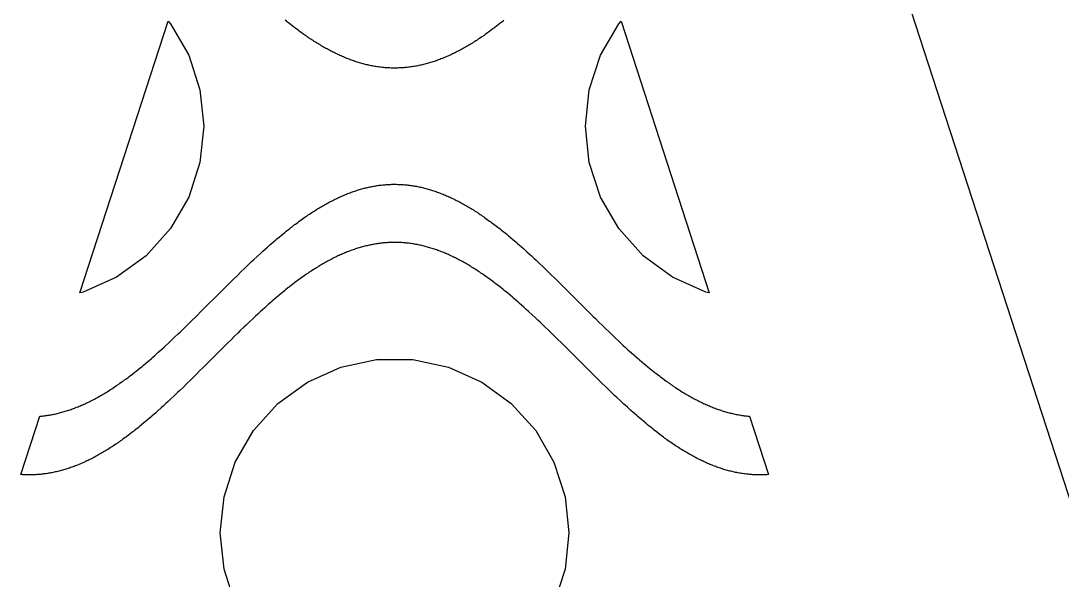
# Model space of a CAD drawing. Header units: metres. Extents: x -75 to 75, y 0 to 231.
# Drawn here: x -16.08 to 28.71, y 137.97 to 162.03 of the extents above; entities that cross this region are included whole.
import ezdxf

# ---------------------------------------------------------------- set-up
doc = ezdxf.new("R2010")
doc.units = ezdxf.units.M

msp = doc.modelspace()

# ---------------------------------------------------------------- linework, layer by layer
for p, q in [((75, 0), (0, 230.826)), ((-13.5352, 150.336), (-9.73944, 162.019)), ((-9.73944, 162.019), (-9.64027, 161.908)), ((-9.64027, 161.908), (-8.85635, 160.551)), ((-4.65569, 162.015), (-4.70566, 162.056)), ((-4.60564, 161.975), (-4.65569, 162.015)), ((-4.50569, 161.896), (-4.60564, 161.975)), ((-4.40567, 161.819), (-4.50569, 161.896)), ((-4.3557, 161.78), (-4.40567, 161.819)), ((-4.30565, 161.742), (-4.3557, 161.78)), ((-4.25568, 161.704), (-4.30565, 161.742)), ((-4.15565, 161.63), (-4.25568, 161.704)), ((4.24423, 161.696), (4.14429, 161.621)), ((4.29428, 161.733), (4.24423, 161.696)), ((4.39423, 161.81), (4.29428, 161.733)), ((4.44427, 161.848), (4.39423, 161.81)), ((4.5443, 161.927), (4.44427, 161.848)), ((4.59427, 161.966), (4.5443, 161.927)), ((4.69429, 162.046), (4.59427, 161.966)), ((8.85635, 160.551), (9.64027, 161.908)), ((9.64027, 161.908), (9.73944, 162.019)), ((9.73944, 162.019), (13.5352, 150.336)), ((-4.10568, 161.593), (-4.15565, 161.63)), ((-4.05563, 161.557), (-4.10568, 161.593)), ((-4.00566, 161.521), (-4.05563, 161.557)), ((-3.95569, 161.485), (-4.00566, 161.521)), ((-3.90564, 161.449), (-3.95569, 161.485)), ((-3.85567, 161.414), (-3.90564, 161.449)), ((-3.80569, 161.38), (-3.85567, 161.414)), ((-3.75565, 161.345), (-3.80569, 161.38)), ((-3.70567, 161.311), (-3.75565, 161.345)), ((-3.65562, 161.278), (-3.70567, 161.311)), ((-3.60565, 161.245), (-3.65562, 161.278)), ((-3.55568, 161.212), (-3.60565, 161.245)), ((3.64426, 161.27), (3.59428, 161.237)), ((3.74428, 161.338), (3.64426, 161.27)), ((3.8443, 161.406), (3.74428, 161.338)), ((3.89427, 161.441), (3.8443, 161.406)), ((3.99429, 161.512), (3.89427, 161.441)), ((4.04427, 161.548), (3.99429, 161.512)), ((4.09424, 161.585), (4.04427, 161.548)), ((4.14429, 161.621), (4.09424, 161.585)), ((-3.50563, 161.179), (-3.55568, 161.212)), ((-3.45566, 161.147), (-3.50563, 161.179)), ((-3.40569, 161.116), (-3.45566, 161.147)), ((-3.35564, 161.084), (-3.40569, 161.116)), ((-3.30566, 161.054), (-3.35564, 161.084)), ((-3.25569, 161.023), (-3.30566, 161.054)), ((-3.20564, 160.993), (-3.25569, 161.023)), ((-3.15567, 160.963), (-3.20564, 160.993)), ((-3.1057, 160.934), (-3.15567, 160.963)), ((-3.05565, 160.905), (-3.1057, 160.934)), ((-3.00568, 160.877), (-3.05565, 160.905)), ((-2.95563, 160.848), (-3.00568, 160.877)), ((-2.90565, 160.821), (-2.95563, 160.848)), ((-2.85568, 160.794), (-2.90565, 160.821)), ((-2.80563, 160.767), (-2.85568, 160.794)), ((2.89429, 160.815), (2.84424, 160.787)), ((2.94426, 160.842), (2.89429, 160.815)), ((2.99423, 160.87), (2.94426, 160.842)), ((3.04428, 160.898), (2.99423, 160.87)), ((3.09425, 160.927), (3.04428, 160.898)), ((3.14423, 160.956), (3.09425, 160.927)), ((3.19427, 160.986), (3.14423, 160.956)), ((3.24425, 161.016), (3.19427, 160.986)), ((3.2943, 161.046), (3.24425, 161.016)), ((3.34427, 161.077), (3.2943, 161.046)), ((3.39424, 161.108), (3.34427, 161.077)), ((3.44429, 161.14), (3.39424, 161.108)), ((3.49426, 161.172), (3.44429, 161.14)), ((3.54424, 161.204), (3.49426, 161.172)), ((3.59428, 161.237), (3.54424, 161.204)), ((-8.85635, 160.551), (-8.37181, 159.059)), ((-2.75566, 160.74), (-2.80563, 160.767)), ((-2.70569, 160.714), (-2.75566, 160.74)), ((-2.65564, 160.689), (-2.70569, 160.714)), ((-2.60567, 160.664), (-2.65564, 160.689)), ((-2.55569, 160.639), (-2.60567, 160.664)), ((-2.50565, 160.615), (-2.55569, 160.639)), ((-2.45567, 160.591), (-2.50565, 160.615)), ((-2.40562, 160.568), (-2.45567, 160.591)), ((-2.35565, 160.545), (-2.40562, 160.568)), ((-2.30568, 160.522), (-2.35565, 160.545)), ((-2.25563, 160.5), (-2.30568, 160.522)), ((-2.20566, 160.479), (-2.25563, 160.5)), ((-2.15569, 160.458), (-2.20566, 160.479)), ((-2.10564, 160.437), (-2.15569, 160.458)), ((-2.05566, 160.417), (-2.10564, 160.437)), ((-2.00569, 160.397), (-2.05566, 160.417)), ((-1.95564, 160.378), (-2.00569, 160.397)), ((-1.90567, 160.359), (-1.95564, 160.378)), ((-1.8557, 160.34), (-1.90567, 160.359)), ((1.89423, 160.355), (1.84425, 160.336)), ((1.94427, 160.373), (1.89423, 160.355)), ((1.99425, 160.392), (1.94427, 160.373)), ((2.0443, 160.412), (1.99425, 160.392)), ((2.09427, 160.432), (2.0443, 160.412)), ((2.14424, 160.453), (2.09427, 160.432)), ((2.19429, 160.474), (2.14424, 160.453)), ((2.24426, 160.495), (2.19429, 160.474)), ((2.29424, 160.517), (2.24426, 160.495)), ((2.34428, 160.54), (2.29424, 160.517)), ((2.39426, 160.562), (2.34428, 160.54)), ((2.44423, 160.586), (2.39426, 160.562)), ((2.49428, 160.609), (2.44423, 160.586)), ((2.54425, 160.633), (2.49428, 160.609)), ((2.5943, 160.658), (2.54425, 160.633)), ((2.64427, 160.683), (2.5943, 160.658)), ((2.69424, 160.708), (2.64427, 160.683)), ((2.74429, 160.734), (2.69424, 160.708)), ((2.79427, 160.761), (2.74429, 160.734)), ((2.84424, 160.787), (2.79427, 160.761)), ((8.37181, 159.059), (8.85635, 160.551)), ((-1.80565, 160.322), (-1.8557, 160.34)), ((-1.75568, 160.305), (-1.80565, 160.322)), ((-1.70563, 160.288), (-1.75568, 160.305)), ((-1.65565, 160.272), (-1.70563, 160.288)), ((-1.60568, 160.256), (-1.65565, 160.272)), ((-1.55563, 160.24), (-1.60568, 160.256)), ((-1.50566, 160.225), (-1.55563, 160.24)), ((-1.45569, 160.21), (-1.50566, 160.225)), ((-1.40564, 160.196), (-1.45569, 160.21)), ((-1.35567, 160.183), (-1.40564, 160.196)), ((-1.30569, 160.17), (-1.35567, 160.183)), ((-1.25565, 160.157), (-1.30569, 160.17)), ((-1.20567, 160.145), (-1.25565, 160.157)), ((-1.15562, 160.133), (-1.20567, 160.145)), ((-1.10565, 160.122), (-1.15562, 160.133)), ((-1.05568, 160.111), (-1.10565, 160.122)), ((-1.00563, 160.101), (-1.05568, 160.111)), ((-0.955658, 160.091), (-1.00563, 160.101)), ((-0.905685, 160.082), (-0.955658, 160.091)), ((-0.855637, 160.073), (-0.905685, 160.082)), ((-0.805664, 160.065), (-0.855637, 160.073)), ((-0.755692, 160.057), (-0.805664, 160.065)), ((-0.705643, 160.05), (-0.755692, 160.057)), ((-0.65567, 160.043), (-0.705643, 160.05)), ((-0.605698, 160.037), (-0.65567, 160.043)), ((-0.555649, 160.031), (-0.605698, 160.037)), ((-0.505676, 160.025), (-0.555649, 160.031)), ((-0.455627, 160.021), (-0.505676, 160.025)), ((-0.405655, 160.016), (-0.455627, 160.021)), ((-0.355682, 160.013), (-0.405655, 160.016)), ((-0.305634, 160.009), (-0.355682, 160.013)), ((-0.255661, 160.006), (-0.305634, 160.009)), ((-0.205688, 160.004), (-0.255661, 160.006)), ((-0.15564, 160.002), (-0.205688, 160.004)), ((-0.105667, 160.001), (-0.15564, 160.002)), ((-0.055695, 160), (-0.105667, 160.001)), ((-0.005646, 160), (-0.055695, 160)), ((0.04425, 160), (-0.005646, 160)), ((0.094299, 160.001), (0.04425, 160)), ((0.144272, 160.002), (0.094299, 160.001)), ((0.194244, 160.004), (0.144272, 160.002)), ((0.244293, 160.006), (0.194244, 160.004)), ((0.294266, 160.009), (0.244293, 160.006)), ((0.344238, 160.012), (0.294266, 160.009)), ((0.394287, 160.015), (0.344238, 160.012)), ((0.44426, 160.02), (0.394287, 160.015)), ((0.494232, 160.024), (0.44426, 160.02)), ((0.544281, 160.03), (0.494232, 160.024)), ((0.594254, 160.035), (0.544281, 160.03)), ((0.644226, 160.041), (0.594254, 160.035)), ((0.694275, 160.048), (0.644226, 160.041)), ((0.744247, 160.055), (0.694275, 160.048)), ((0.794296, 160.063), (0.744247, 160.055)), ((0.844269, 160.071), (0.794296, 160.063)), ((0.894241, 160.08), (0.844269, 160.071)), ((0.94429, 160.089), (0.894241, 160.08)), ((0.994263, 160.098), (0.94429, 160.089)), ((1.04424, 160.109), (0.994263, 160.098)), ((1.09428, 160.119), (1.04424, 160.109)), ((1.14426, 160.13), (1.09428, 160.119)), ((1.19423, 160.142), (1.14426, 160.13)), ((1.24428, 160.154), (1.19423, 160.142)), ((1.29425, 160.167), (1.24428, 160.154)), ((1.3443, 160.18), (1.29425, 160.167)), ((1.39427, 160.193), (1.3443, 160.18)), ((1.44424, 160.207), (1.39427, 160.193)), ((1.49429, 160.222), (1.44424, 160.207)), ((1.54427, 160.237), (1.49429, 160.222)), ((1.59424, 160.252), (1.54427, 160.237)), ((1.64429, 160.268), (1.59424, 160.252)), ((1.69426, 160.284), (1.64429, 160.268)), ((1.74423, 160.301), (1.69426, 160.284)), ((1.79428, 160.318), (1.74423, 160.301)), ((1.84425, 160.336), (1.79428, 160.318)), ((-8.37181, 159.059), (-8.20793, 157.5)), ((8.20793, 157.5), (8.37181, 159.059)), ((-8.20793, 157.5), (-8.37181, 155.941)), ((8.37181, 155.941), (8.20793, 157.5)), ((-8.37181, 155.941), (-8.85635, 154.45)), ((8.85635, 154.45), (8.37181, 155.941)), ((-0.56366, 154.968), (-0.513687, 154.974)), ((-0.513687, 154.974), (-0.463638, 154.978)), ((-0.463638, 154.978), (-0.413666, 154.983)), ((-0.413666, 154.983), (-0.363693, 154.987)), ((-0.363693, 154.987), (-0.313644, 154.99)), ((-0.313644, 154.99), (-0.263672, 154.993)), ((-0.263672, 154.993), (-0.213699, 154.995)), ((-0.213699, 154.995), (-0.163651, 154.997)), ((-0.163651, 154.997), (-0.113678, 154.999)), ((-0.113678, 154.999), (-0.063705, 155)), ((-0.063705, 155), (-0.013657, 155)), ((-0.013657, 155), (0.03624, 155)), ((0.03624, 155), (0.086289, 154.999)), ((0.086289, 154.999), (0.136261, 154.998)), ((0.136261, 154.998), (0.186234, 154.996)), ((0.186234, 154.996), (0.236282, 154.994)), ((0.236282, 154.994), (0.286255, 154.992)), ((0.286255, 154.992), (0.336227, 154.989)), ((0.336227, 154.989), (0.386276, 154.985)), ((0.386276, 154.985), (0.436249, 154.981)), ((0.436249, 154.981), (0.486221, 154.976)), ((0.486221, 154.976), (0.53627, 154.971)), ((0.53627, 154.971), (0.586243, 154.966)), ((-2.21367, 154.518), (-2.1637, 154.539)), ((-2.1637, 154.539), (-2.11365, 154.56)), ((-2.11365, 154.56), (-2.06367, 154.58)), ((-2.06367, 154.58), (-2.0137, 154.6)), ((-2.0137, 154.6), (-1.96365, 154.619)), ((-1.96365, 154.619), (-1.91368, 154.638)), ((-1.91368, 154.638), (-1.86363, 154.657)), ((-1.86363, 154.657), (-1.81366, 154.675)), ((-1.81366, 154.675), (-1.76369, 154.692)), ((-1.76369, 154.692), (-1.71364, 154.709)), ((-1.71364, 154.709), (-1.66367, 154.726)), ((-1.66367, 154.726), (-1.61369, 154.742)), ((-1.61369, 154.742), (-1.56364, 154.757)), ((-1.56364, 154.757), (-1.51367, 154.773)), ((-1.51367, 154.773), (-1.4637, 154.787)), ((-1.4637, 154.787), (-1.41365, 154.801)), ((-1.41365, 154.801), (-1.36368, 154.815)), ((-1.36368, 154.815), (-1.31371, 154.828)), ((-1.31371, 154.828), (-1.26366, 154.841)), ((-1.26366, 154.841), (-1.21368, 154.853)), ((-1.21368, 154.853), (-1.16364, 154.865)), ((-1.16364, 154.865), (-1.11366, 154.876)), ((-1.11366, 154.876), (-1.06369, 154.887)), ((-1.06369, 154.887), (-1.01364, 154.898)), ((-1.01364, 154.898), (-0.963669, 154.907)), ((-0.963669, 154.907), (-0.913696, 154.917)), ((-0.913696, 154.917), (-0.863647, 154.926)), ((-0.863647, 154.926), (-0.813675, 154.934)), ((-0.813675, 154.934), (-0.763702, 154.942)), ((-0.763702, 154.942), (-0.713654, 154.949)), ((-0.713654, 154.949), (-0.663681, 154.956)), ((-0.663681, 154.956), (-0.613632, 154.962)), ((-0.613632, 154.962), (-0.56366, 154.968)), ((0.586243, 154.966), (0.636292, 154.96)), ((0.636292, 154.96), (0.686264, 154.953)), ((0.686264, 154.953), (0.736237, 154.946)), ((0.736237, 154.946), (0.786285, 154.938)), ((0.786285, 154.938), (0.836258, 154.93)), ((0.836258, 154.93), (0.88623, 154.922)), ((0.88623, 154.922), (0.936279, 154.913)), ((0.936279, 154.913), (0.986252, 154.903)), ((0.986252, 154.903), (1.03622, 154.893)), ((1.03622, 154.893), (1.08627, 154.882)), ((1.08627, 154.882), (1.13625, 154.871)), ((1.13625, 154.871), (1.18622, 154.86)), ((1.18622, 154.86), (1.23627, 154.848)), ((1.23627, 154.848), (1.28624, 154.835)), ((1.28624, 154.835), (1.33629, 154.822)), ((1.33629, 154.822), (1.38626, 154.809)), ((1.38626, 154.809), (1.43623, 154.795)), ((1.43623, 154.795), (1.48628, 154.781)), ((1.48628, 154.781), (1.53625, 154.766)), ((1.53625, 154.766), (1.58623, 154.75)), ((1.58623, 154.75), (1.63628, 154.735)), ((1.63628, 154.735), (1.68625, 154.718)), ((1.68625, 154.718), (1.73622, 154.702)), ((1.73622, 154.702), (1.78627, 154.684)), ((1.78627, 154.684), (1.83624, 154.667)), ((1.83624, 154.667), (1.88629, 154.648)), ((1.88629, 154.648), (1.93626, 154.63)), ((1.93626, 154.63), (1.98624, 154.611)), ((1.98624, 154.611), (2.03629, 154.591)), ((2.03629, 154.591), (2.08626, 154.571)), ((2.08626, 154.571), (2.13623, 154.55)), ((2.13623, 154.55), (2.18628, 154.53)), ((2.18628, 154.53), (2.23625, 154.508)), ((-8.85635, 154.45), (-9.64027, 153.092)), ((-3.11363, 154.061), (-3.06366, 154.09)), ((-3.06366, 154.09), (-3.01369, 154.119)), ((-3.01369, 154.119), (-2.96364, 154.147)), ((-2.96364, 154.147), (-2.91367, 154.175)), ((-2.91367, 154.175), (-2.86369, 154.202)), ((-2.86369, 154.202), (-2.81364, 154.229)), ((-2.81364, 154.229), (-2.76367, 154.255)), ((-2.76367, 154.255), (-2.7137, 154.281)), ((-2.7137, 154.281), (-2.66365, 154.307)), ((-2.66365, 154.307), (-2.61368, 154.332)), ((-2.61368, 154.332), (-2.56371, 154.357)), ((-2.56371, 154.357), (-2.51366, 154.381)), ((-2.51366, 154.381), (-2.46368, 154.405)), ((-2.46368, 154.405), (-2.41364, 154.429)), ((-2.41364, 154.429), (-2.36366, 154.452)), ((-2.36366, 154.452), (-2.31369, 154.474)), ((-2.31369, 154.474), (-2.26364, 154.496)), ((-2.26364, 154.496), (-2.21367, 154.518)), ((2.23625, 154.508), (2.28622, 154.486)), ((2.28622, 154.486), (2.33627, 154.464)), ((2.33627, 154.464), (2.38625, 154.441)), ((2.38625, 154.441), (2.43622, 154.418)), ((2.43622, 154.418), (2.48627, 154.394)), ((2.48627, 154.394), (2.53624, 154.37)), ((2.53624, 154.37), (2.58629, 154.346)), ((2.58629, 154.346), (2.63626, 154.321)), ((2.63626, 154.321), (2.68623, 154.296)), ((2.68623, 154.296), (2.73628, 154.27)), ((2.73628, 154.27), (2.78625, 154.243)), ((2.78625, 154.243), (2.83623, 154.217)), ((2.83623, 154.217), (2.88628, 154.19)), ((2.88628, 154.19), (2.93625, 154.162)), ((2.93625, 154.162), (2.98622, 154.134)), ((2.98622, 154.134), (3.03627, 154.106)), ((3.03627, 154.106), (3.08624, 154.077)), ((3.08624, 154.077), (3.13629, 154.048)), ((9.64027, 153.092), (8.85635, 154.45)), ((-3.81371, 153.615), (-3.76366, 153.649)), ((-3.76366, 153.649), (-3.71368, 153.683)), ((-3.71368, 153.683), (-3.66364, 153.717)), ((-3.66364, 153.717), (-3.61366, 153.75)), ((-3.61366, 153.75), (-3.56369, 153.783)), ((-3.56369, 153.783), (-3.51364, 153.815)), ((-3.51364, 153.815), (-3.46367, 153.847)), ((-3.46367, 153.847), (-3.4137, 153.879)), ((-3.4137, 153.879), (-3.36365, 153.911)), ((-3.36365, 153.911), (-3.31367, 153.941)), ((-3.31367, 153.941), (-3.2637, 153.972)), ((-3.2637, 153.972), (-3.21365, 154.002)), ((-3.21365, 154.002), (-3.16368, 154.032)), ((-3.16368, 154.032), (-3.11363, 154.061)), ((3.13629, 154.048), (3.18626, 154.019)), ((3.18626, 154.019), (3.23624, 153.989)), ((3.23624, 153.989), (3.28629, 153.958)), ((3.28629, 153.958), (3.33626, 153.928)), ((3.33626, 153.928), (3.38623, 153.896)), ((3.38623, 153.896), (3.43628, 153.865)), ((3.43628, 153.865), (3.48625, 153.833)), ((3.48625, 153.833), (3.58627, 153.768)), ((3.58627, 153.768), (3.63625, 153.735)), ((3.63625, 153.735), (3.68622, 153.702)), ((3.68622, 153.702), (3.73627, 153.668)), ((3.73627, 153.668), (3.78624, 153.634)), ((3.78624, 153.634), (3.83629, 153.599)), ((-4.41368, 153.175), (-4.31366, 153.252)), ((-4.31366, 153.252), (-4.26369, 153.29)), ((-4.26369, 153.29), (-4.16367, 153.364)), ((-4.16367, 153.364), (-4.11369, 153.401)), ((-4.11369, 153.401), (-4.01367, 153.474)), ((-4.01367, 153.474), (-3.9637, 153.509)), ((-3.9637, 153.509), (-3.86368, 153.58)), ((-3.86368, 153.58), (-3.81371, 153.615)), ((3.83629, 153.599), (3.88626, 153.564)), ((3.88626, 153.564), (3.98628, 153.493)), ((3.98628, 153.493), (4.08623, 153.421)), ((4.08623, 153.421), (4.13628, 153.384)), ((4.13628, 153.384), (4.18625, 153.347)), ((4.18625, 153.347), (4.28627, 153.273)), ((4.28627, 153.273), (4.38629, 153.196)), ((4.38629, 153.196), (4.43626, 153.158)), ((-9.64027, 153.092), (-10.6895, 151.926)), ((-5.06371, 152.648), (-4.96368, 152.732)), ((-4.96368, 152.732), (-4.86366, 152.815)), ((-4.86366, 152.815), (-4.81369, 152.856)), ((-4.81369, 152.856), (-4.71367, 152.938)), ((-4.71367, 152.938), (-4.6637, 152.978)), ((-4.6637, 152.978), (-4.56367, 153.058)), ((-4.56367, 153.058), (-4.5137, 153.097)), ((-4.5137, 153.097), (-4.46365, 153.136)), ((-4.46365, 153.136), (-4.41368, 153.175)), ((4.43626, 153.158), (4.53629, 153.08)), ((4.53629, 153.08), (4.58626, 153.04)), ((4.58626, 153.04), (4.68628, 152.96)), ((4.68628, 152.96), (4.73625, 152.92)), ((4.73625, 152.92), (4.83627, 152.838)), ((4.83627, 152.838), (4.88625, 152.796)), ((4.88625, 152.796), (4.98627, 152.713)), ((10.6895, 151.926), (9.64027, 153.092)), ((-5.56366, 152.211), (-5.46364, 152.3)), ((-5.46364, 152.3), (-5.36369, 152.389)), ((-5.36369, 152.389), (-5.31364, 152.432)), ((-5.31364, 152.432), (-5.2137, 152.519)), ((-5.2137, 152.519), (-5.11368, 152.605)), ((-5.11368, 152.605), (-5.06371, 152.648)), ((-1.48628, 152.281), (-1.53625, 152.266)), ((-1.43623, 152.295), (-1.48628, 152.281)), ((-1.38626, 152.309), (-1.43623, 152.295)), ((-1.33629, 152.322), (-1.38626, 152.309)), ((-1.28624, 152.335), (-1.33629, 152.322)), ((-1.23627, 152.348), (-1.28624, 152.335)), ((-1.18622, 152.36), (-1.23627, 152.348)), ((-1.13625, 152.371), (-1.18622, 152.36)), ((-1.08627, 152.382), (-1.13625, 152.371)), ((-1.03622, 152.393), (-1.08627, 152.382)), ((-0.986252, 152.403), (-1.03622, 152.393)), ((-0.936279, 152.413), (-0.986252, 152.403)), ((-0.88623, 152.422), (-0.936279, 152.413)), ((-0.836258, 152.43), (-0.88623, 152.422)), ((-0.786285, 152.438), (-0.836258, 152.43)), ((-0.736237, 152.446), (-0.786285, 152.438)), ((-0.686264, 152.453), (-0.736237, 152.446)), ((-0.636292, 152.46), (-0.686264, 152.453)), ((-0.586243, 152.466), (-0.636292, 152.46)), ((-0.53627, 152.471), (-0.586243, 152.466)), ((-0.486221, 152.476), (-0.53627, 152.471)), ((-0.436249, 152.481), (-0.486221, 152.476)), ((-0.386276, 152.485), (-0.436249, 152.481)), ((-0.336227, 152.489), (-0.386276, 152.485)), ((-0.286255, 152.492), (-0.336227, 152.489)), ((-0.236282, 152.494), (-0.286255, 152.492)), ((-0.186234, 152.496), (-0.236282, 152.494)), ((-0.136261, 152.498), (-0.186234, 152.496)), ((-0.086289, 152.499), (-0.136261, 152.498)), ((-0.03624, 152.5), (-0.086289, 152.499)), ((0.013657, 152.5), (-0.03624, 152.5)), ((0.063705, 152.5), (0.013657, 152.5)), ((0.113678, 152.499), (0.063705, 152.5)), ((0.163651, 152.497), (0.113678, 152.499)), ((0.213699, 152.495), (0.163651, 152.497)), ((0.263672, 152.493), (0.213699, 152.495)), ((0.313644, 152.49), (0.263672, 152.493)), ((0.363693, 152.487), (0.313644, 152.49)), ((0.413666, 152.483), (0.363693, 152.487)), ((0.463638, 152.478), (0.413666, 152.483)), ((0.513687, 152.474), (0.463638, 152.478)), ((0.56366, 152.468), (0.513687, 152.474)), ((0.613632, 152.462), (0.56366, 152.468)), ((0.663681, 152.456), (0.613632, 152.462)), ((0.713654, 152.449), (0.663681, 152.456)), ((0.763702, 152.442), (0.713654, 152.449)), ((0.813675, 152.434), (0.763702, 152.442)), ((0.863647, 152.426), (0.813675, 152.434)), ((0.913696, 152.417), (0.863647, 152.426)), ((0.963669, 152.407), (0.913696, 152.417)), ((1.01364, 152.398), (0.963669, 152.407)), ((1.06369, 152.387), (1.01364, 152.398)), ((1.11366, 152.376), (1.06369, 152.387)), ((1.16364, 152.365), (1.11366, 152.376)), ((1.21368, 152.353), (1.16364, 152.365)), ((1.26366, 152.341), (1.21368, 152.353)), ((1.31371, 152.328), (1.26366, 152.341)), ((1.36368, 152.315), (1.31371, 152.328)), ((1.41365, 152.301), (1.36368, 152.315)), ((1.4637, 152.287), (1.41365, 152.301)), ((1.51367, 152.273), (1.4637, 152.287)), ((4.98627, 152.713), (5.08629, 152.628)), ((5.08629, 152.628), (5.13626, 152.586)), ((5.13626, 152.586), (5.23628, 152.5)), ((5.23628, 152.5), (5.28625, 152.456)), ((5.28625, 152.456), (5.38628, 152.369)), ((5.38628, 152.369), (5.43625, 152.325)), ((5.43625, 152.325), (5.53627, 152.236)), ((-10.6895, 151.926), (-11.9579, 151.005)), ((-6.06369, 151.752), (-5.9137, 151.892)), ((-5.9137, 151.892), (-5.7637, 152.03)), ((-5.7637, 152.03), (-5.66368, 152.121)), ((-5.66368, 152.121), (-5.56366, 152.211)), ((-2.58629, 151.846), (-2.63626, 151.821)), ((-2.53624, 151.87), (-2.58629, 151.846)), ((-2.48627, 151.894), (-2.53624, 151.87)), ((-2.43622, 151.918), (-2.48627, 151.894)), ((-2.38625, 151.941), (-2.43622, 151.918)), ((-2.33627, 151.964), (-2.38625, 151.941)), ((-2.28622, 151.986), (-2.33627, 151.964)), ((-2.23625, 152.008), (-2.28622, 151.986)), ((-2.18628, 152.03), (-2.23625, 152.008)), ((-2.13623, 152.05), (-2.18628, 152.03)), ((-2.08626, 152.071), (-2.13623, 152.05)), ((-2.03629, 152.091), (-2.08626, 152.071)), ((-1.98624, 152.111), (-2.03629, 152.091)), ((-1.93626, 152.13), (-1.98624, 152.111)), ((-1.88629, 152.148), (-1.93626, 152.13)), ((-1.83624, 152.167), (-1.88629, 152.148)), ((-1.78627, 152.184), (-1.83624, 152.167)), ((-1.73622, 152.202), (-1.78627, 152.184)), ((-1.68625, 152.218), (-1.73622, 152.202)), ((-1.63628, 152.235), (-1.68625, 152.218)), ((-1.58623, 152.25), (-1.63628, 152.235)), ((-1.53625, 152.266), (-1.58623, 152.25)), ((1.56364, 152.257), (1.51367, 152.273)), ((1.61369, 152.242), (1.56364, 152.257)), ((1.66367, 152.226), (1.61369, 152.242)), ((1.71364, 152.209), (1.66367, 152.226)), ((1.76369, 152.192), (1.71364, 152.209)), ((1.81366, 152.175), (1.76369, 152.192)), ((1.86363, 152.157), (1.81366, 152.175)), ((1.91368, 152.138), (1.86363, 152.157)), ((1.96365, 152.119), (1.91368, 152.138)), ((2.0137, 152.1), (1.96365, 152.119)), ((2.06367, 152.08), (2.0137, 152.1)), ((2.11365, 152.06), (2.06367, 152.08)), ((2.1637, 152.039), (2.11365, 152.06)), ((2.21367, 152.018), (2.1637, 152.039)), ((2.26364, 151.996), (2.21367, 152.018)), ((2.31369, 151.974), (2.26364, 151.996)), ((2.36366, 151.952), (2.31369, 151.974)), ((2.41364, 151.929), (2.36366, 151.952)), ((2.46368, 151.905), (2.41364, 151.929)), ((2.51366, 151.881), (2.46368, 151.905)), ((2.56371, 151.857), (2.51366, 151.881)), ((2.61368, 151.832), (2.56371, 151.857)), ((5.53627, 152.236), (5.58624, 152.191)), ((5.58624, 152.191), (5.68626, 152.1)), ((5.68626, 152.1), (5.78629, 152.009)), ((5.78629, 152.009), (5.88623, 151.917)), ((5.88623, 151.917), (5.98625, 151.824)), ((11.9579, 151.005), (10.6895, 151.926)), ((-6.4637, 151.372), (-6.36368, 151.468)), ((-6.36368, 151.468), (-6.26366, 151.564)), ((-6.26366, 151.564), (-6.16364, 151.658)), ((-6.16364, 151.658), (-6.06369, 151.752)), ((-3.38623, 151.396), (-3.43628, 151.365)), ((-3.33626, 151.428), (-3.38623, 151.396)), ((-3.28629, 151.458), (-3.33626, 151.428)), ((-3.23624, 151.489), (-3.28629, 151.458)), ((-3.18626, 151.519), (-3.23624, 151.489)), ((-3.13629, 151.548), (-3.18626, 151.519)), ((-3.08624, 151.577), (-3.13629, 151.548)), ((-3.03627, 151.606), (-3.08624, 151.577)), ((-2.98622, 151.634), (-3.03627, 151.606)), ((-2.93625, 151.662), (-2.98622, 151.634)), ((-2.88628, 151.69), (-2.93625, 151.662)), ((-2.83623, 151.717), (-2.88628, 151.69)), ((-2.78625, 151.743), (-2.83623, 151.717)), ((-2.73628, 151.77), (-2.78625, 151.743)), ((-2.68623, 151.796), (-2.73628, 151.77)), ((-2.63626, 151.821), (-2.68623, 151.796)), ((2.66365, 151.807), (2.61368, 151.832)), ((2.7137, 151.781), (2.66365, 151.807)), ((2.76367, 151.755), (2.7137, 151.781)), ((2.81364, 151.729), (2.76367, 151.755)), ((2.86369, 151.702), (2.81364, 151.729)), ((2.91367, 151.675), (2.86369, 151.702)), ((2.96364, 151.647), (2.91367, 151.675)), ((3.01369, 151.619), (2.96364, 151.647)), ((3.06366, 151.59), (3.01369, 151.619)), ((3.11363, 151.561), (3.06366, 151.59)), ((3.16368, 151.532), (3.11363, 151.561)), ((3.21365, 151.502), (3.16368, 151.532)), ((3.2637, 151.472), (3.21365, 151.502)), ((3.31367, 151.441), (3.2637, 151.472)), ((3.36365, 151.411), (3.31367, 151.441)), ((3.4137, 151.379), (3.36365, 151.411)), ((5.98625, 151.824), (6.08627, 151.731)), ((6.08627, 151.731), (6.23627, 151.59)), ((6.23627, 151.59), (6.38626, 151.447)), ((6.38626, 151.447), (6.48628, 151.351)), ((-11.9579, 151.005), (-13.3903, 150.367)), ((-6.96365, 150.886), (-6.76369, 151.082)), ((-6.76369, 151.082), (-6.61369, 151.228)), ((-6.61369, 151.228), (-6.4637, 151.372)), ((-3.98628, 150.993), (-4.08623, 150.921)), ((-3.88626, 151.064), (-3.98628, 150.993)), ((-3.83629, 151.099), (-3.88626, 151.064)), ((-3.78624, 151.134), (-3.83629, 151.099)), ((-3.73627, 151.168), (-3.78624, 151.134)), ((-3.68622, 151.202), (-3.73627, 151.168)), ((-3.63625, 151.235), (-3.68622, 151.202)), ((-3.58627, 151.268), (-3.63625, 151.235)), ((-3.48625, 151.333), (-3.58627, 151.268)), ((-3.43628, 151.365), (-3.48625, 151.333)), ((3.46367, 151.347), (3.4137, 151.379)), ((3.51364, 151.315), (3.46367, 151.347)), ((3.56369, 151.283), (3.51364, 151.315)), ((3.61366, 151.25), (3.56369, 151.283)), ((3.66364, 151.217), (3.61366, 151.25)), ((3.71368, 151.183), (3.66364, 151.217)), ((3.76366, 151.149), (3.71368, 151.183)), ((3.81371, 151.115), (3.76366, 151.149)), ((3.86368, 151.08), (3.81371, 151.115)), ((3.9637, 151.009), (3.86368, 151.08)), ((4.01367, 150.974), (3.9637, 151.009)), ((4.11369, 150.901), (4.01367, 150.974)), ((6.48628, 151.351), (6.63628, 151.206)), ((6.63628, 151.206), (6.73622, 151.108)), ((6.73622, 151.108), (6.88629, 150.962)), ((6.88629, 150.962), (7.03629, 150.814)), ((13.3903, 150.367), (11.9579, 151.005)), ((-7.46368, 150.39), (-7.21367, 150.639)), ((-7.21367, 150.639), (-6.96365, 150.886)), ((-4.58626, 150.54), (-4.68628, 150.46)), ((-4.53629, 150.58), (-4.58626, 150.54)), ((-4.43626, 150.658), (-4.53629, 150.58)), ((-4.38629, 150.696), (-4.43626, 150.658)), ((-4.28627, 150.773), (-4.38629, 150.696)), ((-4.18625, 150.847), (-4.28627, 150.773)), ((-4.13628, 150.884), (-4.18625, 150.847)), ((-4.08623, 150.921), (-4.13628, 150.884)), ((4.16367, 150.864), (4.11369, 150.901)), ((4.26369, 150.79), (4.16367, 150.864)), ((4.31366, 150.752), (4.26369, 150.79)), ((4.41368, 150.675), (4.31366, 150.752)), ((4.46365, 150.636), (4.41368, 150.675)), ((4.5137, 150.597), (4.46365, 150.636)), ((4.56367, 150.558), (4.5137, 150.597)), ((4.6637, 150.478), (4.56367, 150.558)), ((7.03629, 150.814), (7.18628, 150.666)), ((7.18628, 150.666), (7.48627, 150.367)), ((-13.3903, 150.367), (-13.5352, 150.336)), ((-8.31367, 149.541), (-7.46368, 150.39)), ((-5.13626, 150.086), (-5.23628, 150)), ((-5.08629, 150.128), (-5.13626, 150.086)), ((-4.98627, 150.213), (-5.08629, 150.128)), ((-4.88625, 150.296), (-4.98627, 150.213)), ((-4.83627, 150.338), (-4.88625, 150.296)), ((-4.73625, 150.42), (-4.83627, 150.338)), ((-4.68628, 150.46), (-4.73625, 150.42)), ((4.71367, 150.438), (4.6637, 150.478)), ((4.81369, 150.356), (4.71367, 150.438)), ((4.86366, 150.315), (4.81369, 150.356)), ((4.96368, 150.232), (4.86366, 150.315)), ((5.06371, 150.148), (4.96368, 150.232)), ((5.11368, 150.105), (5.06371, 150.148)), ((5.2137, 150.019), (5.11368, 150.105)), ((7.48627, 150.367), (8.23624, 149.618)), ((13.5352, 150.336), (13.3903, 150.367)), ((-5.68626, 149.6), (-5.78629, 149.509)), ((-5.58624, 149.691), (-5.68626, 149.6)), ((-5.53627, 149.736), (-5.58624, 149.691)), ((-5.43625, 149.825), (-5.53627, 149.736)), ((-5.38628, 149.869), (-5.43625, 149.825)), ((-5.28625, 149.956), (-5.38628, 149.869)), ((-5.23628, 150), (-5.28625, 149.956)), ((5.31364, 149.932), (5.2137, 150.019)), ((5.36369, 149.889), (5.31364, 149.932)), ((5.46364, 149.8), (5.36369, 149.889)), ((5.56366, 149.711), (5.46364, 149.8)), ((5.66368, 149.621), (5.56366, 149.711)), ((5.7637, 149.53), (5.66368, 149.621)), ((8.23624, 149.618), (8.38623, 149.469)), ((-8.76366, 149.095), (-8.51364, 149.342)), ((-8.51364, 149.342), (-8.31367, 149.541)), ((-6.08627, 149.231), (-6.23627, 149.09)), ((-5.98625, 149.324), (-6.08627, 149.231)), ((-5.88623, 149.417), (-5.98625, 149.324)), ((-5.78629, 149.509), (-5.88623, 149.417)), ((5.9137, 149.392), (5.7637, 149.53)), ((6.06369, 149.252), (5.9137, 149.392)), ((6.16364, 149.158), (6.06369, 149.252)), ((6.26366, 149.064), (6.16364, 149.158)), ((8.38623, 149.469), (8.53622, 149.32)), ((8.53622, 149.32), (8.63625, 149.221)), ((8.63625, 149.221), (8.78624, 149.073)), ((-9.21364, 148.657), (-9.06364, 148.802)), ((-9.06364, 148.802), (-8.91365, 148.948)), ((-8.91365, 148.948), (-8.76366, 149.095)), ((-6.63628, 148.706), (-6.73622, 148.608)), ((-6.48628, 148.851), (-6.63628, 148.706)), ((-6.38626, 148.947), (-6.48628, 148.851)), ((-6.23627, 149.09), (-6.38626, 148.947)), ((6.36368, 148.968), (6.26366, 149.064)), ((6.4637, 148.872), (6.36368, 148.968)), ((6.61369, 148.728), (6.4637, 148.872)), ((6.76369, 148.582), (6.61369, 148.728)), ((8.78624, 149.073), (8.93623, 148.926)), ((8.93623, 148.926), (9.08623, 148.78)), ((9.08623, 148.78), (9.23622, 148.635)), ((-9.71367, 148.183), (-9.56367, 148.323)), ((-9.56367, 148.323), (-9.46365, 148.418)), ((-9.46365, 148.418), (-9.31366, 148.561)), ((-9.31366, 148.561), (-9.21364, 148.657)), ((-7.03629, 148.314), (-7.18628, 148.166)), ((-6.88629, 148.462), (-7.03629, 148.314)), ((-6.73622, 148.608), (-6.88629, 148.462)), ((6.96365, 148.386), (6.76369, 148.582)), ((7.21367, 148.139), (6.96365, 148.386)), ((9.23622, 148.635), (9.33624, 148.539)), ((9.33624, 148.539), (9.48624, 148.396)), ((9.48624, 148.396), (9.63623, 148.255)), ((9.63623, 148.255), (9.73625, 148.162)), ((-10.1637, 147.772), (-10.1137, 147.816)), ((-10.1137, 147.816), (-10.0137, 147.907)), ((-10.0137, 147.907), (-9.91364, 147.998)), ((-9.91364, 147.998), (-9.86366, 148.044)), ((-9.86366, 148.044), (-9.71367, 148.183)), ((-7.48627, 147.867), (-8.23624, 147.118)), ((-7.18628, 148.166), (-7.48627, 147.867)), ((7.46368, 147.89), (7.21367, 148.139)), ((8.31367, 147.041), (7.46368, 147.89)), ((9.73625, 148.162), (9.83627, 148.069)), ((9.83627, 148.069), (9.93622, 147.977)), ((9.93622, 147.977), (10.0362, 147.886)), ((10.0362, 147.886), (10.1862, 147.751)), ((-10.7137, 147.294), (-10.6136, 147.378)), ((-10.6136, 147.378), (-10.5637, 147.421)), ((-10.5637, 147.421), (-10.4636, 147.507)), ((-10.4636, 147.507), (-10.4137, 147.551)), ((-10.4137, 147.551), (-10.3136, 147.638)), ((-10.3136, 147.638), (-10.2637, 147.682)), ((-10.2637, 147.682), (-10.1637, 147.772)), ((-2.31758, 147.133), (-0.78392, 147.459)), ((-0.78392, 147.459), (0.78392, 147.459)), ((0.78392, 147.459), (2.31758, 147.133)), ((10.1862, 147.751), (10.2863, 147.662)), ((10.2863, 147.662), (10.3362, 147.618)), ((10.3362, 147.618), (10.4362, 147.531)), ((10.4362, 147.531), (10.4862, 147.488)), ((10.4862, 147.488), (10.5363, 147.444)), ((10.5363, 147.444), (10.6363, 147.359)), ((10.6363, 147.359), (10.7362, 147.275)), ((-11.2637, 146.848), (-11.1636, 146.927)), ((-11.1636, 146.927), (-11.1137, 146.966)), ((-11.1137, 146.966), (-11.0136, 147.046)), ((-11.0136, 147.046), (-10.9637, 147.087)), ((-10.9637, 147.087), (-10.8636, 147.169)), ((-10.8636, 147.169), (-10.8137, 147.21)), ((-10.8137, 147.21), (-10.7137, 147.294)), ((-8.38623, 146.969), (-8.53622, 146.82)), ((-8.23624, 147.118), (-8.38623, 146.969)), ((-3.75, 146.495), (-2.31758, 147.133)), ((2.31758, 147.133), (3.75, 146.495)), ((8.51364, 146.842), (8.31367, 147.041)), ((10.7362, 147.275), (10.7863, 147.233)), ((10.7863, 147.233), (10.8862, 147.15)), ((10.8862, 147.15), (10.9863, 147.069)), ((10.9863, 147.069), (11.0362, 147.028)), ((11.0362, 147.028), (11.1362, 146.948)), ((11.1362, 146.948), (11.1862, 146.909)), ((11.1862, 146.909), (11.2363, 146.87)), ((-11.8137, 146.441), (-11.7136, 146.512)), ((-11.7136, 146.512), (-11.6637, 146.548)), ((-11.6637, 146.548), (-11.6137, 146.585)), ((-11.6137, 146.585), (-11.5636, 146.621)), ((-11.5636, 146.621), (-11.4637, 146.696)), ((-11.4637, 146.696), (-11.4137, 146.733)), ((-11.4137, 146.733), (-11.3137, 146.81)), ((-11.3137, 146.81), (-11.2637, 146.848)), ((-8.78624, 146.573), (-8.93623, 146.426)), ((-8.63625, 146.721), (-8.78624, 146.573)), ((-8.53622, 146.82), (-8.63625, 146.721)), ((-5.01846, 145.574), (-3.75, 146.495)), ((3.75, 146.495), (5.01846, 145.574)), ((8.76366, 146.595), (8.51364, 146.842)), ((8.91365, 146.448), (8.76366, 146.595)), ((11.2363, 146.87), (11.2862, 146.831)), ((11.2862, 146.831), (11.3863, 146.754)), ((11.3863, 146.754), (11.4362, 146.716)), ((11.4362, 146.716), (11.5363, 146.642)), ((11.5363, 146.642), (11.5862, 146.605)), ((11.5862, 146.605), (11.6862, 146.532)), ((11.6862, 146.532), (11.7362, 146.496)), ((11.7362, 146.496), (11.7863, 146.461)), ((11.7863, 146.461), (11.8362, 146.426)), ((-12.5137, 145.986), (-12.4637, 146.016)), ((-12.4637, 146.016), (-12.4136, 146.046)), ((-12.4136, 146.046), (-12.3637, 146.077)), ((-12.3637, 146.077), (-12.3137, 146.108)), ((-12.3137, 146.108), (-12.2636, 146.14)), ((-12.2636, 146.14), (-12.2137, 146.172)), ((-12.2137, 146.172), (-12.1637, 146.204)), ((-12.1637, 146.204), (-12.1136, 146.237)), ((-12.1136, 146.237), (-12.0637, 146.27)), ((-12.0637, 146.27), (-11.9637, 146.338)), ((-11.9637, 146.338), (-11.8636, 146.406)), ((-11.8636, 146.406), (-11.8137, 146.441)), ((-9.33624, 146.039), (-9.48624, 145.896)), ((-9.23622, 146.135), (-9.33624, 146.039)), ((-9.08623, 146.28), (-9.23622, 146.135)), ((-8.93623, 146.426), (-9.08623, 146.28)), ((9.06364, 146.302), (8.91365, 146.448)), ((9.21364, 146.157), (9.06364, 146.302)), ((9.31366, 146.061), (9.21364, 146.157)), ((9.46365, 145.918), (9.31366, 146.061)), ((11.8362, 146.426), (11.8863, 146.391)), ((11.8863, 146.391), (11.9363, 146.356)), ((11.9363, 146.356), (11.9862, 146.322)), ((11.9862, 146.322), (12.0863, 146.255)), ((12.0863, 146.255), (12.1362, 146.222)), ((12.1362, 146.222), (12.1863, 146.19)), ((12.1863, 146.19), (12.2363, 146.158)), ((12.2363, 146.158), (12.2862, 146.126)), ((12.2862, 146.126), (12.3363, 146.094)), ((12.3363, 146.094), (12.3862, 146.063)), ((12.3862, 146.063), (12.4362, 146.033)), ((12.4362, 146.033), (12.4863, 146.002)), ((-13.3137, 145.562), (-13.2637, 145.586)), ((-13.2637, 145.586), (-13.2137, 145.609)), ((-13.2137, 145.609), (-13.1637, 145.633)), ((-13.1637, 145.633), (-13.1136, 145.658)), ((-13.1136, 145.658), (-13.0637, 145.683)), ((-13.0637, 145.683), (-13.0137, 145.708)), ((-13.0137, 145.708), (-12.9636, 145.734)), ((-12.9636, 145.734), (-12.9137, 145.761)), ((-12.9137, 145.761), (-12.8637, 145.787)), ((-12.8637, 145.787), (-12.8136, 145.815)), ((-12.8136, 145.815), (-12.7637, 145.842)), ((-12.7637, 145.842), (-12.7137, 145.87)), ((-12.7137, 145.87), (-12.6637, 145.898)), ((-12.6637, 145.898), (-12.6137, 145.927)), ((-12.6137, 145.927), (-12.5637, 145.956)), ((-12.5637, 145.956), (-12.5137, 145.986)), ((-9.83627, 145.569), (-9.93622, 145.477)), ((-9.73625, 145.662), (-9.83627, 145.569)), ((-9.63623, 145.755), (-9.73625, 145.662)), ((-9.48624, 145.896), (-9.63623, 145.755)), ((-6.06758, 144.408), (-5.01846, 145.574)), ((5.01846, 145.574), (6.06758, 144.408)), ((9.56367, 145.823), (9.46365, 145.918)), ((9.71367, 145.683), (9.56367, 145.823)), ((9.86366, 145.544), (9.71367, 145.683)), ((12.4863, 146.002), (12.5362, 145.973)), ((12.5362, 145.973), (12.5863, 145.943)), ((12.5863, 145.943), (12.6363, 145.914)), ((12.6363, 145.914), (12.6862, 145.886)), ((12.6862, 145.886), (12.7363, 145.857)), ((12.7363, 145.857), (12.7863, 145.83)), ((12.7863, 145.83), (12.8362, 145.802)), ((12.8362, 145.802), (12.8863, 145.775)), ((12.8863, 145.775), (12.9362, 145.749)), ((12.9362, 145.749), (12.9862, 145.723)), ((12.9862, 145.723), (13.0363, 145.697)), ((13.0363, 145.697), (13.0862, 145.672)), ((13.0862, 145.672), (13.1363, 145.647)), ((13.1363, 145.647), (13.1863, 145.622)), ((13.1863, 145.622), (13.2362, 145.599)), ((13.2362, 145.599), (13.2863, 145.575)), ((13.2863, 145.575), (13.3363, 145.552)), ((-14.6637, 145.109), (-14.6136, 145.119)), ((-14.6136, 145.119), (-14.5637, 145.13)), ((-14.5637, 145.13), (-14.5137, 145.142)), ((-14.5137, 145.142), (-14.4637, 145.154)), ((-14.4637, 145.154), (-14.4137, 145.167)), ((-14.4137, 145.167), (-14.3636, 145.18)), ((-14.3636, 145.18), (-14.3137, 145.193)), ((-14.3137, 145.193), (-14.2637, 145.207)), ((-14.2637, 145.207), (-14.2136, 145.222)), ((-14.2136, 145.222), (-14.1637, 145.237)), ((-14.1637, 145.237), (-14.1137, 145.252)), ((-14.1137, 145.252), (-14.0636, 145.268)), ((-14.0636, 145.268), (-14.0137, 145.284)), ((-14.0137, 145.284), (-13.9637, 145.301)), ((-13.9637, 145.301), (-13.9137, 145.318)), ((-13.9137, 145.318), (-13.8637, 145.336)), ((-13.8637, 145.336), (-13.8137, 145.355)), ((-13.8137, 145.355), (-13.7637, 145.373)), ((-13.7637, 145.373), (-13.7137, 145.392)), ((-13.7137, 145.392), (-13.6636, 145.412)), ((-13.6636, 145.412), (-13.6137, 145.432)), ((-13.6137, 145.432), (-13.5637, 145.453)), ((-13.5637, 145.453), (-13.5136, 145.474)), ((-13.5136, 145.474), (-13.4637, 145.495)), ((-13.4637, 145.495), (-13.4137, 145.517)), ((-13.4137, 145.517), (-13.3636, 145.54)), ((-13.3636, 145.54), (-13.3137, 145.562)), ((-10.3362, 145.118), (-10.4362, 145.031)), ((-10.2863, 145.162), (-10.3362, 145.118)), ((-10.1862, 145.251), (-10.2863, 145.162)), ((-10.0362, 145.386), (-10.1862, 145.251)), ((-9.93622, 145.477), (-10.0362, 145.386)), ((9.91364, 145.498), (9.86366, 145.544)), ((10.0137, 145.407), (9.91364, 145.498)), ((10.1137, 145.316), (10.0137, 145.407)), ((10.1637, 145.272), (10.1137, 145.316)), ((10.2637, 145.182), (10.1637, 145.272)), ((10.3136, 145.138), (10.2637, 145.182)), ((10.4137, 145.051), (10.3136, 145.138)), ((13.3363, 145.552), (13.3862, 145.529)), ((13.3862, 145.529), (13.4363, 145.507)), ((13.4363, 145.507), (13.4863, 145.485)), ((13.4863, 145.485), (13.5362, 145.464)), ((13.5362, 145.464), (13.5863, 145.443)), ((13.5863, 145.443), (13.6362, 145.423)), ((13.6362, 145.423), (13.6862, 145.403)), ((13.6862, 145.403), (13.7363, 145.384)), ((13.7363, 145.384), (13.7862, 145.365)), ((13.7862, 145.365), (13.8363, 145.346)), ((13.8363, 145.346), (13.8863, 145.328)), ((13.8863, 145.328), (13.9362, 145.311)), ((13.9362, 145.311), (13.9863, 145.293)), ((13.9863, 145.293), (14.0363, 145.277)), ((14.0363, 145.277), (14.0862, 145.261)), ((14.0862, 145.261), (14.1363, 145.245)), ((14.1363, 145.245), (14.1862, 145.23)), ((14.1862, 145.23), (14.2362, 145.215)), ((14.2362, 145.215), (14.2863, 145.201)), ((14.2863, 145.201), (14.3362, 145.187)), ((14.3362, 145.187), (14.3863, 145.174)), ((14.3863, 145.174), (14.4363, 145.161)), ((14.4363, 145.161), (14.4862, 145.148)), ((14.4862, 145.148), (14.5363, 145.137)), ((14.5363, 145.137), (14.5863, 145.125)), ((14.5863, 145.125), (14.6362, 145.114)), ((-16.077, 142.514), (-15.2627, 145.02)), ((-15.2627, 145.02), (-15.2137, 145.024)), ((-15.2137, 145.024), (-15.1637, 145.03)), ((-15.1637, 145.03), (-15.1137, 145.035)), ((-15.1137, 145.035), (-15.0637, 145.041)), ((-15.0637, 145.041), (-15.0137, 145.048)), ((-15.0137, 145.048), (-14.9637, 145.055)), ((-14.9637, 145.055), (-14.9136, 145.063)), ((-14.9136, 145.063), (-14.8637, 145.071)), ((-14.8637, 145.071), (-14.8137, 145.08)), ((-14.8137, 145.08), (-14.7636, 145.089)), ((-14.7636, 145.089), (-14.7137, 145.098)), ((-14.7137, 145.098), (-14.6637, 145.109)), ((-10.7863, 144.733), (-10.8862, 144.65)), ((-10.7362, 144.775), (-10.7863, 144.733)), ((-10.6363, 144.859), (-10.7362, 144.775)), ((-10.5363, 144.944), (-10.6363, 144.859)), ((-10.4862, 144.988), (-10.5363, 144.944)), ((-10.4362, 145.031), (-10.4862, 144.988)), ((10.4636, 145.007), (10.4137, 145.051)), ((10.5637, 144.921), (10.4636, 145.007)), ((10.6136, 144.878), (10.5637, 144.921)), ((10.7137, 144.794), (10.6136, 144.878)), ((10.8137, 144.71), (10.7137, 144.794)), ((10.8636, 144.669), (10.8137, 144.71)), ((10.9637, 144.587), (10.8636, 144.669)), ((14.6362, 145.114), (14.6863, 145.104)), ((14.6863, 145.104), (14.7363, 145.094)), ((14.7363, 145.094), (14.7862, 145.085)), ((14.7862, 145.085), (14.8363, 145.076)), ((14.8363, 145.076), (14.8862, 145.067)), ((14.8862, 145.067), (14.9362, 145.059)), ((14.9362, 145.059), (14.9863, 145.052)), ((14.9863, 145.052), (15.0362, 145.045)), ((15.0362, 145.045), (15.0863, 145.039)), ((15.0863, 145.039), (15.1363, 145.033)), ((15.1363, 145.033), (15.1862, 145.027)), ((15.1862, 145.027), (15.2363, 145.022)), ((15.2363, 145.022), (15.2626, 145.02)), ((15.2626, 145.02), (16.077, 142.514)), ((-11.3863, 144.254), (-11.4362, 144.216)), ((-11.2862, 144.331), (-11.3863, 144.254)), ((-11.2363, 144.37), (-11.2862, 144.331)), ((-11.1862, 144.409), (-11.2363, 144.37)), ((-11.1362, 144.448), (-11.1862, 144.409)), ((-11.0362, 144.528), (-11.1362, 144.448)), ((-10.9863, 144.569), (-11.0362, 144.528)), ((-10.8862, 144.65), (-10.9863, 144.569)), ((-6.85158, 143.05), (-6.06758, 144.408)), ((6.06758, 144.408), (6.85158, 143.05)), ((11.0136, 144.546), (10.9637, 144.587)), ((11.1137, 144.466), (11.0136, 144.546)), ((11.1636, 144.427), (11.1137, 144.466)), ((11.2637, 144.348), (11.1636, 144.427)), ((11.3137, 144.31), (11.2637, 144.348)), ((11.4137, 144.233), (11.3137, 144.31)), ((11.4637, 144.196), (11.4137, 144.233)), ((-11.9862, 143.822), (-12.0863, 143.755)), ((-11.9363, 143.856), (-11.9862, 143.822)), ((-11.8863, 143.891), (-11.9363, 143.856)), ((-11.8362, 143.926), (-11.8863, 143.891)), ((-11.7863, 143.961), (-11.8362, 143.926)), ((-11.7362, 143.996), (-11.7863, 143.961)), ((-11.6862, 144.032), (-11.7362, 143.996)), ((-11.5862, 144.105), (-11.6862, 144.032)), ((-11.5363, 144.142), (-11.5862, 144.105)), ((-11.4362, 144.216), (-11.5363, 144.142)), ((11.5636, 144.121), (11.4637, 144.196)), ((11.6137, 144.085), (11.5636, 144.121)), ((11.6637, 144.048), (11.6137, 144.085)), ((11.7136, 144.012), (11.6637, 144.048)), ((11.8137, 143.941), (11.7136, 144.012)), ((11.8636, 143.906), (11.8137, 143.941)), ((11.9637, 143.838), (11.8636, 143.906)), ((12.0637, 143.77), (11.9637, 143.838)), ((-12.7863, 143.33), (-12.8362, 143.302)), ((-12.7363, 143.357), (-12.7863, 143.33)), ((-12.6862, 143.386), (-12.7363, 143.357)), ((-12.6363, 143.414), (-12.6862, 143.386)), ((-12.5863, 143.443), (-12.6363, 143.414)), ((-12.5362, 143.473), (-12.5863, 143.443)), ((-12.4863, 143.502), (-12.5362, 143.473)), ((-12.4362, 143.533), (-12.4863, 143.502)), ((-12.3862, 143.563), (-12.4362, 143.533)), ((-12.3363, 143.594), (-12.3862, 143.563)), ((-12.2862, 143.626), (-12.3363, 143.594)), ((-12.2363, 143.658), (-12.2862, 143.626)), ((-12.1863, 143.69), (-12.2363, 143.658)), ((-12.1362, 143.722), (-12.1863, 143.69)), ((-12.0863, 143.755), (-12.1362, 143.722)), ((12.1136, 143.737), (12.0637, 143.77)), ((12.1637, 143.704), (12.1136, 143.737)), ((12.2137, 143.672), (12.1637, 143.704)), ((12.2636, 143.64), (12.2137, 143.672)), ((12.3137, 143.608), (12.2636, 143.64)), ((12.3637, 143.577), (12.3137, 143.608)), ((12.4136, 143.546), (12.3637, 143.577)), ((12.4637, 143.516), (12.4136, 143.546)), ((12.5137, 143.486), (12.4637, 143.516)), ((12.5637, 143.456), (12.5137, 143.486)), ((12.6137, 143.427), (12.5637, 143.456)), ((12.6637, 143.398), (12.6137, 143.427)), ((12.7137, 143.37), (12.6637, 143.398)), ((12.7637, 143.342), (12.7137, 143.37)), ((12.8136, 143.315), (12.7637, 143.342)), ((-13.7363, 142.884), (-13.7862, 142.865)), ((-13.6862, 142.903), (-13.7363, 142.884)), ((-13.6362, 142.923), (-13.6862, 142.903)), ((-13.5863, 142.943), (-13.6362, 142.923)), ((-13.5362, 142.964), (-13.5863, 142.943)), ((-13.4863, 142.985), (-13.5362, 142.964)), ((-13.4363, 143.007), (-13.4863, 142.985)), ((-13.3862, 143.029), (-13.4363, 143.007)), ((-13.3363, 143.052), (-13.3862, 143.029)), ((-13.2863, 143.075), (-13.3363, 143.052)), ((-13.2362, 143.099), (-13.2863, 143.075)), ((-13.1863, 143.122), (-13.2362, 143.099)), ((-13.1363, 143.147), (-13.1863, 143.122)), ((-13.0862, 143.172), (-13.1363, 143.147)), ((-13.0363, 143.197), (-13.0862, 143.172)), ((-12.9862, 143.223), (-13.0363, 143.197)), ((-12.9362, 143.249), (-12.9862, 143.223)), ((-12.8863, 143.275), (-12.9362, 143.249)), ((-12.8362, 143.302), (-12.8863, 143.275)), ((-7.33604, 141.559), (-6.85158, 143.05)), ((6.85158, 143.05), (7.33604, 141.559)), ((12.8637, 143.287), (12.8136, 143.315)), ((12.9137, 143.261), (12.8637, 143.287)), ((12.9636, 143.234), (12.9137, 143.261)), ((13.0137, 143.208), (12.9636, 143.234)), ((13.0637, 143.183), (13.0137, 143.208)), ((13.1136, 143.158), (13.0637, 143.183)), ((13.1637, 143.133), (13.1136, 143.158)), ((13.2137, 143.109), (13.1637, 143.133)), ((13.2637, 143.086), (13.2137, 143.109)), ((13.3137, 143.062), (13.2637, 143.086)), ((13.3636, 143.04), (13.3137, 143.062)), ((13.4137, 143.017), (13.3636, 143.04)), ((13.4637, 142.995), (13.4137, 143.017)), ((13.5136, 142.974), (13.4637, 142.995)), ((13.5637, 142.953), (13.5136, 142.974)), ((13.6137, 142.932), (13.5637, 142.953)), ((13.6636, 142.912), (13.6137, 142.932)), ((13.7137, 142.892), (13.6636, 142.912)), ((13.7637, 142.873), (13.7137, 142.892)), ((-16.0362, 142.511), (-16.077, 142.514)), ((-15.9863, 142.508), (-16.0362, 142.511)), ((-15.9363, 142.505), (-15.9863, 142.508)), ((-15.8862, 142.503), (-15.9363, 142.505)), ((-15.8363, 142.502), (-15.8862, 142.503)), ((-15.7863, 142.501), (-15.8363, 142.502)), ((-15.7362, 142.5), (-15.7863, 142.501)), ((-15.6863, 142.5), (-15.7362, 142.5)), ((-15.6363, 142.5), (-15.6863, 142.5)), ((-15.5862, 142.501), (-15.6363, 142.5)), ((-15.5363, 142.503), (-15.5862, 142.501)), ((-15.4862, 142.505), (-15.5363, 142.503)), ((-15.4362, 142.507), (-15.4862, 142.505)), ((-15.3863, 142.51), (-15.4362, 142.507)), ((-15.3362, 142.514), (-15.3863, 142.51)), ((-15.2863, 142.518), (-15.3362, 142.514)), ((-15.2363, 142.522), (-15.2863, 142.518)), ((-15.1862, 142.527), (-15.2363, 142.522)), ((-15.1363, 142.533), (-15.1862, 142.527)), ((-15.0863, 142.539), (-15.1363, 142.533)), ((-15.0362, 142.545), (-15.0863, 142.539)), ((-14.9863, 142.552), (-15.0362, 142.545)), ((-14.9362, 142.559), (-14.9863, 142.552)), ((-14.8862, 142.567), (-14.9362, 142.559)), ((-14.8363, 142.576), (-14.8862, 142.567)), ((-14.7862, 142.585), (-14.8363, 142.576)), ((-14.7363, 142.594), (-14.7862, 142.585)), ((-14.6863, 142.604), (-14.7363, 142.594)), ((-14.6362, 142.614), (-14.6863, 142.604)), ((-14.5863, 142.625), (-14.6362, 142.614)), ((-14.5363, 142.637), (-14.5863, 142.625)), ((-14.4862, 142.648), (-14.5363, 142.637)), ((-14.4363, 142.661), (-14.4862, 142.648)), ((-14.3863, 142.674), (-14.4363, 142.661)), ((-14.3362, 142.687), (-14.3863, 142.674)), ((-14.2863, 142.701), (-14.3362, 142.687)), ((-14.2362, 142.715), (-14.2863, 142.701)), ((-14.1862, 142.73), (-14.2362, 142.715)), ((-14.1363, 142.745), (-14.1862, 142.73)), ((-14.0862, 142.761), (-14.1363, 142.745)), ((-14.0363, 142.777), (-14.0862, 142.761)), ((-13.9863, 142.793), (-14.0363, 142.777)), ((-13.9362, 142.811), (-13.9863, 142.793)), ((-13.8863, 142.828), (-13.9362, 142.811)), ((-13.8363, 142.846), (-13.8863, 142.828)), ((-13.7862, 142.865), (-13.8363, 142.846)), ((13.8137, 142.855), (13.7637, 142.873)), ((13.8637, 142.836), (13.8137, 142.855)), ((13.9137, 142.818), (13.8637, 142.836)), ((13.9637, 142.801), (13.9137, 142.818)), ((14.0137, 142.784), (13.9637, 142.801)), ((14.0636, 142.768), (14.0137, 142.784)), ((14.1137, 142.752), (14.0636, 142.768)), ((14.1637, 142.737), (14.1137, 142.752)), ((14.2136, 142.722), (14.1637, 142.737)), ((14.2637, 142.707), (14.2136, 142.722)), ((14.3137, 142.693), (14.2637, 142.707)), ((14.3636, 142.68), (14.3137, 142.693)), ((14.4137, 142.667), (14.3636, 142.68)), ((14.4637, 142.654), (14.4137, 142.667)), ((14.5137, 142.642), (14.4637, 142.654)), ((14.5637, 142.63), (14.5137, 142.642)), ((14.6136, 142.619), (14.5637, 142.63)), ((14.6637, 142.609), (14.6136, 142.619)), ((14.7137, 142.598), (14.6637, 142.609)), ((14.7636, 142.589), (14.7137, 142.598)), ((14.8137, 142.58), (14.7636, 142.589)), ((14.8637, 142.571), (14.8137, 142.58)), ((14.9136, 142.563), (14.8637, 142.571)), ((14.9637, 142.555), (14.9136, 142.563)), ((15.0137, 142.548), (14.9637, 142.555)), ((15.0637, 142.541), (15.0137, 142.548)), ((15.1137, 142.535), (15.0637, 142.541)), ((15.1637, 142.53), (15.1137, 142.535)), ((15.2137, 142.524), (15.1637, 142.53)), ((15.2637, 142.52), (15.2137, 142.524)), ((15.3136, 142.515), (15.2637, 142.52)), ((15.3637, 142.512), (15.3136, 142.515)), ((15.4137, 142.509), (15.3637, 142.512)), ((15.4636, 142.506), (15.4137, 142.509)), ((15.5137, 142.504), (15.4636, 142.506)), ((15.5637, 142.502), (15.5137, 142.504)), ((15.6136, 142.501), (15.5637, 142.502)), ((15.6637, 142.5), (15.6136, 142.501)), ((15.7137, 142.5), (15.6637, 142.5)), ((15.7637, 142.5), (15.7137, 142.5)), ((15.8137, 142.501), (15.7637, 142.5)), ((15.8636, 142.502), (15.8137, 142.501)), ((15.9137, 142.504), (15.8636, 142.502)), ((15.9637, 142.506), (15.9137, 142.504)), ((16.0136, 142.509), (15.9637, 142.506)), ((16.0637, 142.513), (16.0136, 142.509)), ((16.077, 142.514), (16.0637, 142.513)), ((-7.5, 140), (-7.33604, 141.559)), ((7.33604, 141.559), (7.5, 140)), ((-7.33604, 138.441), (-7.5, 140)), ((7.5, 140), (7.33604, 138.441)), ((-6.85158, 136.95), (-7.33604, 138.441)), ((7.33604, 138.441), (6.85158, 136.95))]:
    msp.add_line(p, q)

doc.saveas('drawing.dxf')
